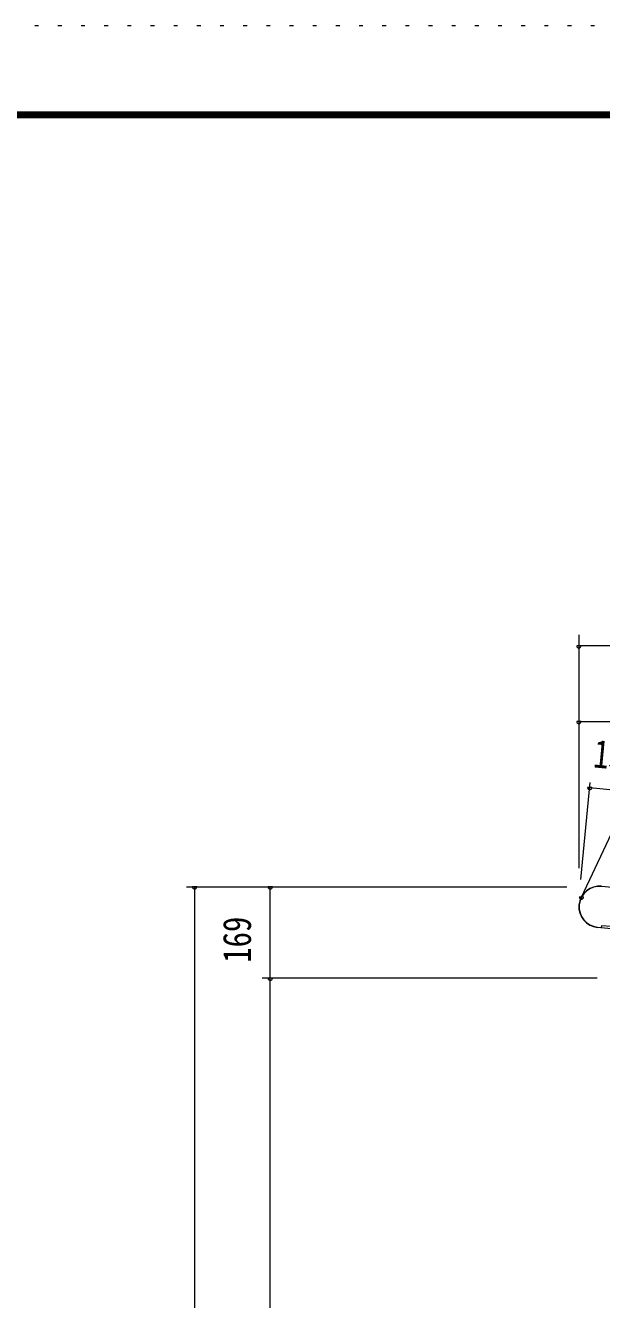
# Model space of a CAD drawing. Units: millimetres, scale not verified. Extents: x -31523 to 31528, y -14700 to 14700.
# Drawn here: x 10738 to 14468, y 6454 to 14700 of the extents above; entities that cross this region are included whole.
import ezdxf
from ezdxf.enums import TextEntityAlignment as Align

# ---------------------------------------------------------------- set-up
doc = ezdxf.new("R2010")
doc.units = ezdxf.units.MM
doc.header["$LTSCALE"] = 50
doc.linetypes.add('USER4', pattern=[3, 0.5, -2.5])
for name, color, linetype, lineweight in [('0-6_2-02BOLD', 7, 'Continuous', 18), ('0-A_2-52DIM', 3, 'Continuous', 18), ('0-C_F-F1PAPER', 5, 'Continuous', 18), ('0-D_F-E_J_ADD', 5, 'USER4', 18)]:
    doc.layers.add(name, color=color, linetype=linetype, lineweight=lineweight)
doc.styles.add('ＭＳ ゴシック', font='')
doc.styles.get('ＭＳ ゴシック').set_extended_font_data('MS Gothic')

msp = doc.modelspace()

# ---------------------------------------------------------------- linework, layer by layer
at = {"layer": '0-6_2-02BOLD'}
for p, q in [((19960.98, 8598.56), (14467.93, 9127.48)), ((14599.87, 8847.2), (14442.4, 8862.35)), ((14442.57, 8864.1), (14600.04, 8848.93))]:
    msp.add_line(p, q, dxfattribs=at)
msp.add_lwpolyline([(14531.23, 8867.33), (14467.04, 8873.51), (14465.96, 8862.35), (14530.16, 8856.18)], dxfattribs=at)
for radius in [134.05, 132.3]:
    msp.add_arc((14455.25, 8995.78), radius, 84.49997, 264.49997, dxfattribs=at)
at = {"layer": '0-A_2-52DIM'}
for p, q in [((14321.3, 10755.45), (14321.3, 9245.24)), ((14335.3, 10685.45), (14307.3, 10685.45)), ((28384.28, 10685.45), (14321.3, 10685.45)), ((14335.3, 10195.45), (14307.3, 10195.45)), ((14321.3, 10195.45), (28384.28, 10195.45)), ((14334.11, 9172.78), (14394.62, 9801.26)), ((14405.41, 9767.92), (14377.41, 9767.92)), ((14391.41, 9767.92), (19899.43, 9237.56)), ((11780.3, 9124.4), (14244.42, 9124.4)), ((11846.8, 9124.4), (11818.8, 9124.4)), ((11832.8, 9124.4), (11832.8, -1470.1)), ((12336.8, 9124.4), (12308.8, 9124.4)), ((12322.8, -917.1), (12322.8, 9124.4)), ((14352.03, 9058.64), (14324.03, 9058.64)), ((14440.15, 8532.9), (12270.3, 8532.9)), ((12336.8, 8532.9), (12308.8, 8532.9))]:
    msp.add_line(p, q, dxfattribs=at)
msp.add_lwpolyline([(14338.03, 9058.64), (15472.79, 11465.9), (19112.79, 11465.9)], dxfattribs=at)
for centre in [(14321.3, 10685.45), (14321.3, 10195.45), (14391.41, 9767.92), (11832.8, 9124.4), (12322.8, 9124.4), (14338.03, 9058.64), (12322.8, 8532.9)]:
    msp.add_arc(centre, 14, 180, 0, dxfattribs=at)
at = {"layer": '0-C_F-F1PAPER'}
for points in [[(30827.91, -14000), (30827.91, 14140), (-9352.09, 14140), (-9352.09, -14000)], [(30824.41, -13996.5), (30824.41, 14136.5), (-9348.59, 14136.5), (-9348.59, -13996.5)], [(30820.91, -13993), (-9345.09, -13993), (-9345.09, 14133), (30820.91, 14133)], [(30817.41, -13989.5), (30817.41, 14129.5), (-9341.59, 14129.5), (-9341.59, -13989.5)], [(30813.91, -13986), (-9338.09, -13986), (-9338.09, 14126), (30813.91, 14126)], [(30810.41, -13982.5), (30810.41, 14122.5), (-9334.59, 14122.5), (-9334.59, -13982.5)], [(30806.91, -13979), (-9331.09, -13979), (-9331.09, 14119), (30806.91, 14119)], [(30803.41, -13975.5), (30803.41, 14115.5), (-9327.59, 14115.5), (-9327.59, -13975.5)], [(30799.91, -13972), (30799.91, 14112), (-9324.09, 14112), (-9324.09, -13972)], [(30796.41, -13968.5), (30796.41, 14108.5), (-9320.59, 14108.5), (-9320.59, -13968.5)], [(30792.91, -13965), (-9317.09, -13965), (-9317.09, 14105), (30792.91, 14105)]]:
    msp.add_lwpolyline(points, close=True, dxfattribs=at)
at = {"layer": '0-D_F-E_J_ADD'}
msp.add_lwpolyline([(31527.91, -14700), (-10052.09, -14700), (-10052.09, 14700), (31527.91, 14700)], close=True, dxfattribs=at)

# ---------------------------------------------------------------- texts
at = {"layer": '0-A_2-52DIM', "color": 7, "style": 'ＭＳ ゴシック', "width": 0.8}
for s, rotation, p in [('130', 354.5, (14404.92, 9844.34)), ('169', 90, (12252.8, 8633.95))]:
    msp.add_text(s, height=182.3, rotation=rotation, dxfattribs=at).set_placement(p, align=Align.BOTTOM_LEFT)

doc.saveas('drawing.dxf')
